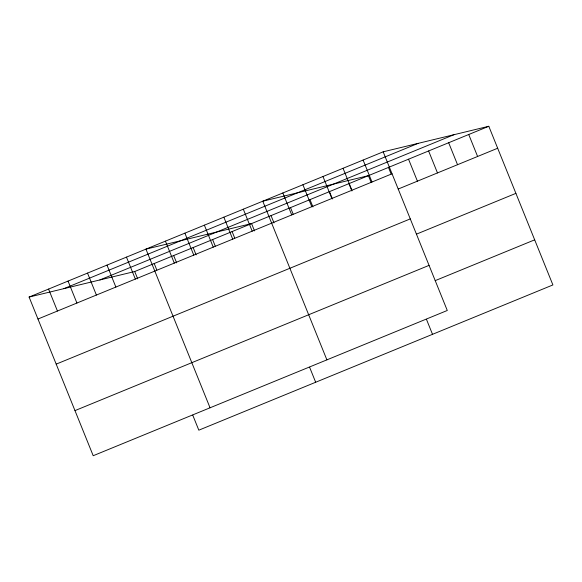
<?xml version="1.0" encoding="UTF-8"?>
<svg xmlns="http://www.w3.org/2000/svg" width="582" height="582" viewBox="0 0 582 582"><rect width="100%" height="100%" fill="white"/><g stroke="black" fill="none" stroke-linecap="round" stroke-linejoin="round"><path stroke-width="0.87" d="M383.174 151.822L447.282 310.482L93.2 455.721L29.1 297.06L383.174 151.822L488.8 126.279L552.9 284.94L198.826 430.178L192.751 415.141M63.955 288.628L418.029 143.398M99.864 279.942L453.945 134.711M29.1 297.06L134.718 271.518L488.8 126.279M37.976 319.016L392.05 173.785M398.183 189.048L497.668 148.243M56.199 364.128L410.274 218.897M416.414 234.16L515.899 193.355M74.976 410.608L429.05 265.37M435.191 280.64L534.676 239.835M468.736 134.515L477.604 156.471M448.671 142.743L457.539 164.706M428.607 150.971L437.475 172.934M408.542 159.206L417.41 181.162M388.478 167.434L391.104 173.938M363.11 160.057L371.985 182.013M371.04 182.166L368.413 175.662L262.788 201.205L326.895 359.865M426.439 319.285L432.513 334.323M343.045 168.285L351.921 190.241M348.938 183.65L351.892 190.969M329.463 191.638L332.424 198.957M322.981 176.513L331.856 198.477M309.988 199.626L312.949 206.945M302.916 184.741L311.792 206.705M290.513 207.614L293.146 214.118M282.852 192.977L291.728 214.933M271.037 215.602L273.998 222.921M254.523 230.909L251.57 223.59L145.944 249.132L210.051 407.793M309.595 367.213L315.67 382.25M243.312 209.193L252.188 231.149M232.094 231.578L234.721 238.082M223.844 217.181L232.713 239.137M212.619 239.566L215.245 246.07M204.369 225.169L213.238 247.124M193.144 247.554L196.105 254.872M184.894 233.156L193.762 255.112M173.669 255.542L176.63 262.86M165.419 241.144L174.294 263.1M154.194 263.53L156.827 270.033M134.718 271.518L137.679 278.836M126.469 257.12L135.344 279.076M106.993 265.108L115.869 287.064M87.526 273.096L96.394 295.052M68.05 281.084L76.919 303.04M48.575 289.072L57.443 311.028"/></g></svg>
